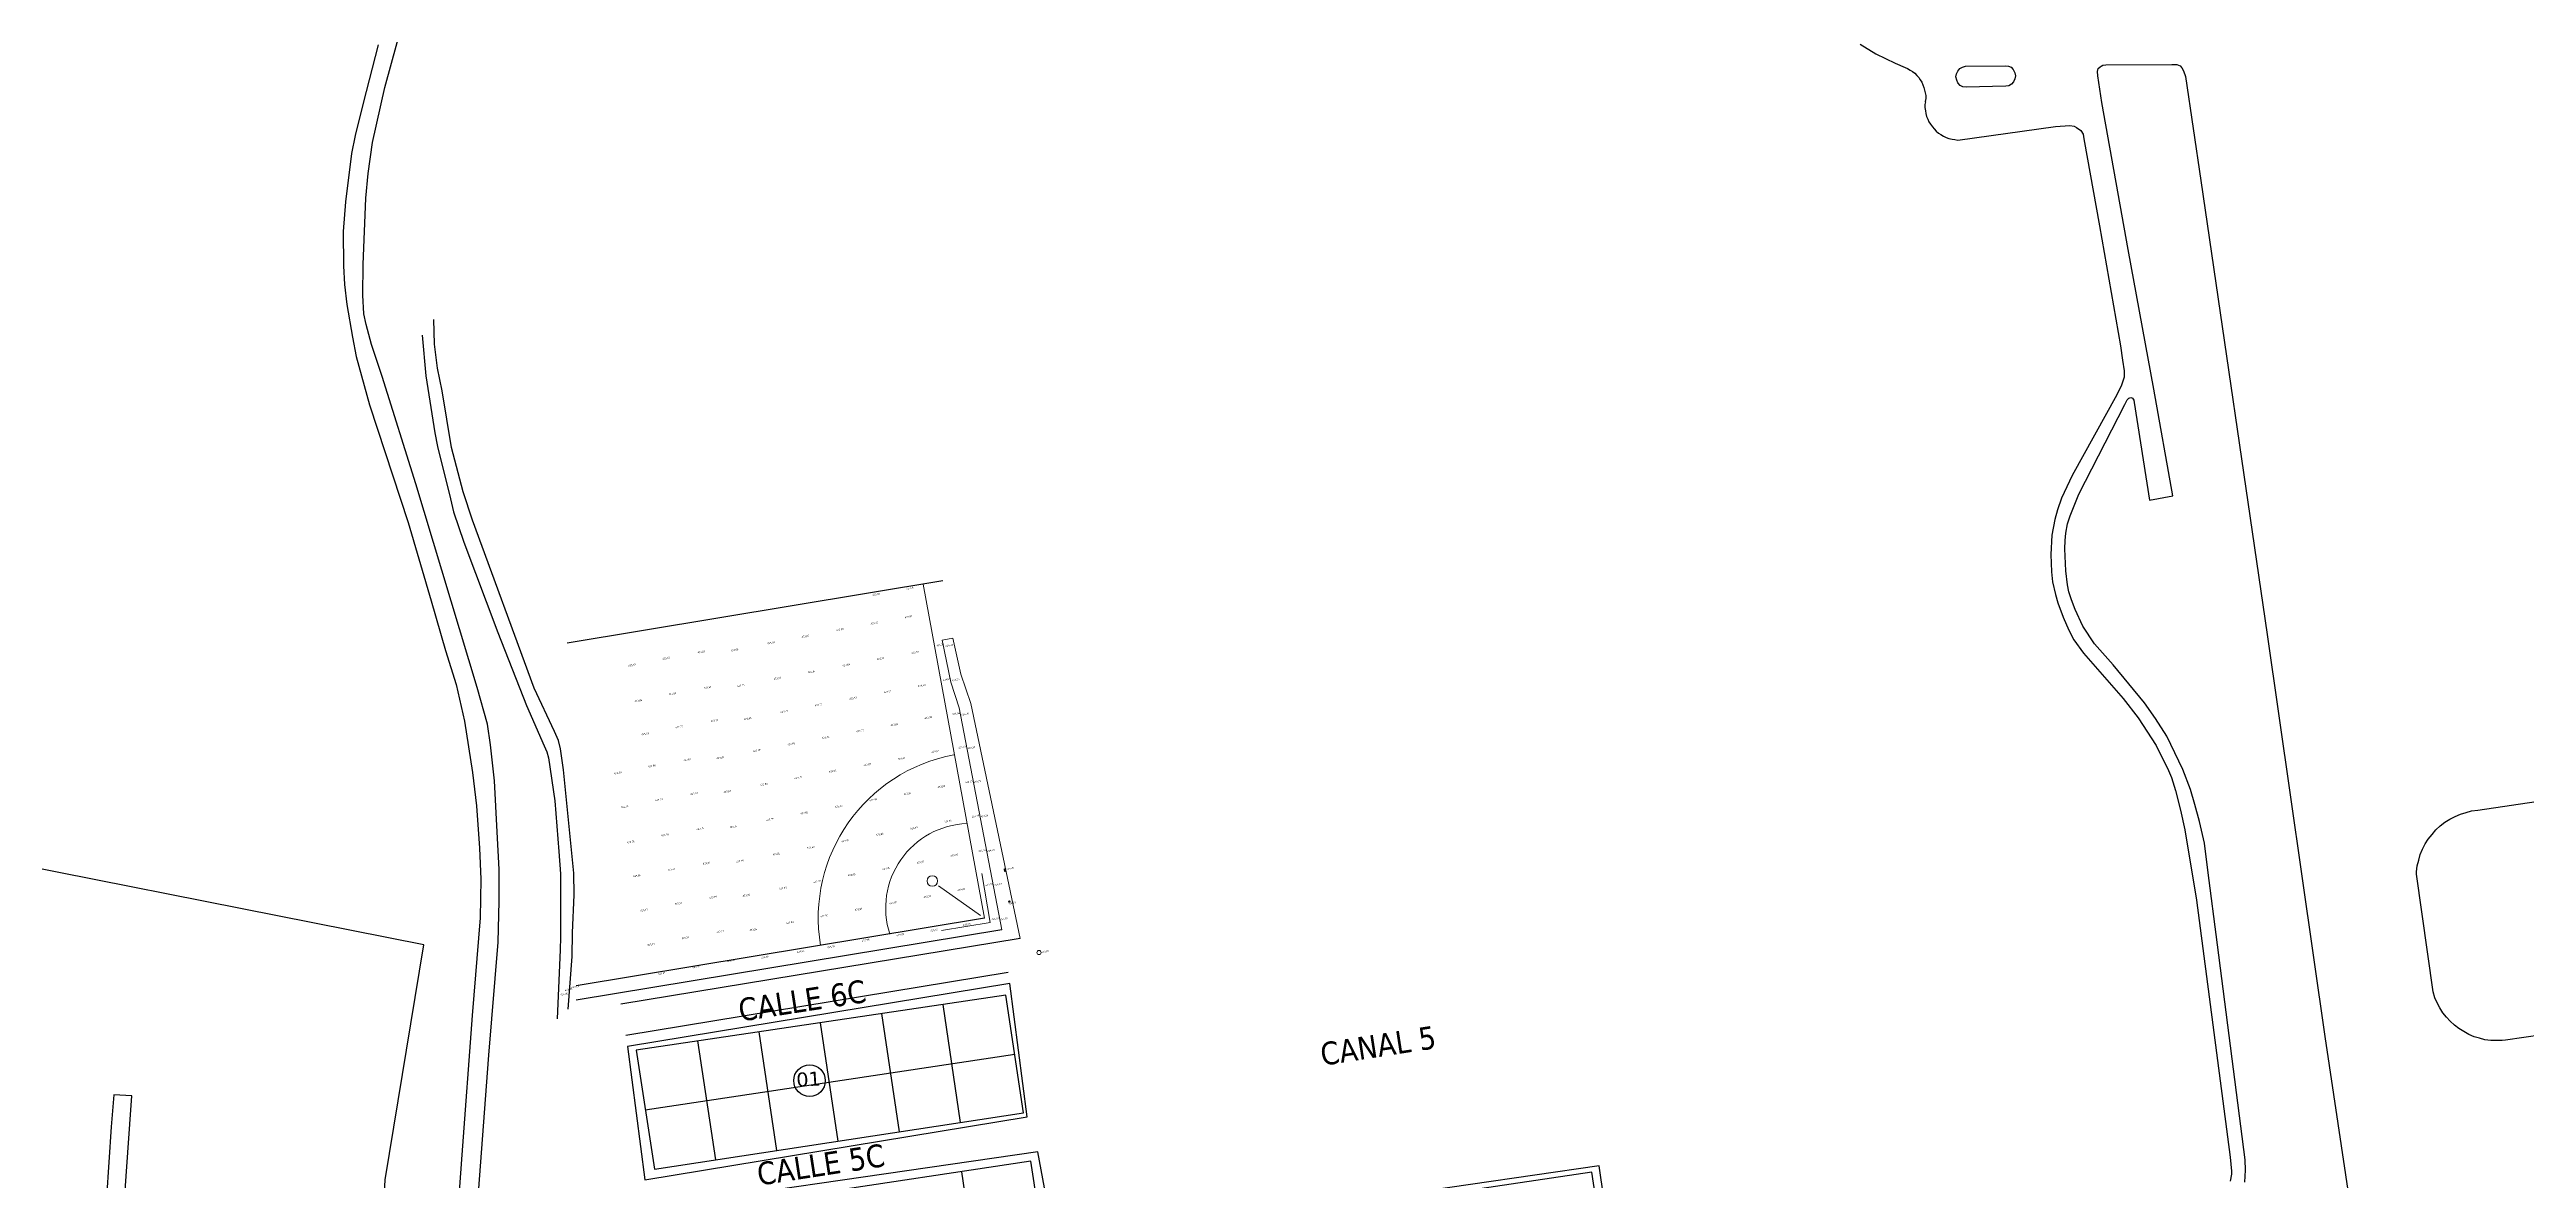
# Model space of a CAD drawing. Header units: metres. Extents: x 2 to 659295185, y -28 to 1124222152.
# Drawn here: x 655857 to 656563, y 1125178 to 1125500 of the extents above; entities that cross this region are included whole.
import ezdxf
from ezdxf.enums import TextEntityAlignment as Align

# ---------------------------------------------------------------- set-up
doc = ezdxf.new("R2010")
doc.units = ezdxf.units.M
doc.header["$MEASUREMENT"] = 0
doc.layers.add('acera', color=32, linetype='CONTINUOUS', lineweight=20)
doc.layers.add('DPIC_Formato', color=7, linetype='CONTINUOUS', lineweight=40)
for name, color, linetype in [('CALLES', 1, 'CONTINUOUS'), ('MANZANA', 30, 'CONTINUOUS'), ('Numero de manzana', 6, 'CONTINUOUS'), ('Parcelas', 140, 'CONTINUOUS'), ('TERRENO DE TABACALERA', 50, 'CONTINUOUS'), ('texto', 255, 'CONTINUOUS')]:
    doc.layers.add(name, color=color, linetype=linetype)
doc.styles.add('ROMAN', font='verdana.ttf')
doc.styles.get("Standard").update_dxf_attribs({"font": 'tahoma.ttf'})

msp = doc.modelspace()

# ---------------------------------------------------------------- linework, layer by layer
at = {"layer": 'acera', "lineweight": 0}
for p, q in [((656111.7566, 1125331.9064), (656114.7462, 1125332.4547)), ((656114.7462, 1125332.4547), (656117.0551, 1125322.2677)), ((656114.1893, 1125319.9942), (656111.7566, 1125331.9064)), ((656116.5907, 1125312.6295), (656114.1893, 1125319.9942)), ((656119.8933, 1125313.8748), (656117.0551, 1125322.2677)), ((656128.7689, 1125249.3319), (656116.5907, 1125312.6295)), ((656133.9966, 1125246.856), (656119.8933, 1125313.8748))]:
    msp.add_line(p, q, dxfattribs=at)
at = {"layer": 'acera', "lineweight": -3}
msp.add_line((656128.7689, 1125249.3319), (656007.4444, 1125229.235), dxfattribs=at)
at = {"layer": 'DPIC_Formato', "lineweight": 0}
for q in [(656123.0644, 1125265.4246), (656111.531, 1125249.1179)]:
    msp.add_line((656125.4461, 1125251.4211), q, dxfattribs=at)
at = {"layer": 'MANZANA', "lineweight": -2}
for p, q in [((655952.9193, 1125489.5199), (655963.1606, 1125527.2722)), ((656373.3914, 1125501.8773), (656377.8936, 1125499.1279)), ((656377.8936, 1125499.1279), (656383.3853, 1125496.4984)), ((656383.3853, 1125496.4984), (656386.2384, 1125495.2887)), ((656386.2384, 1125495.2887), (656386.8981, 1125494.9688)), ((656386.8981, 1125494.9688), (656387.6649, 1125494.5288)), ((656387.6649, 1125494.5288), (656388.3246, 1125494.0889)), ((656401.2541, 1125494.2489), (656401.7983, 1125494.9188)), ((656401.7983, 1125494.9188), (656402.5652, 1125495.3687)), ((656402.5652, 1125495.3687), (656403.4392, 1125495.5886)), ((656403.4392, 1125495.5886), (656414.835, 1125495.7486)), ((656414.835, 1125495.7486), (656415.7173, 1125495.6486)), ((656415.7173, 1125495.6486), (656416.4842, 1125495.3187)), ((656416.4842, 1125495.3187), (656417.0366, 1125494.6588)), ((656417.0366, 1125494.6588), (656417.4737, 1125493.769)), ((656441.032, 1125494.0989), (656441.2464, 1125494.9788)), ((656441.2464, 1125494.9788), (656441.7907, 1125495.4287)), ((656441.7907, 1125495.4287), (656442.1205, 1125495.6486)), ((656442.1205, 1125495.6486), (656442.5575, 1125495.8686)), ((656442.5575, 1125495.8686), (656443.4316, 1125495.9885)), ((656443.4316, 1125495.9885), (656462.2816, 1125496.0685)), ((656462.2816, 1125496.0685), (656463.6999, 1125496.0785)), ((656463.6999, 1125496.0785), (656464.5822, 1125495.7486)), ((656464.5822, 1125495.7486), (656465.1346, 1125495.1987)), ((656465.1346, 1125495.1987), (656465.5717, 1125494.3189)), ((655949.3736, 1125473.903), (655952.9193, 1125489.5199)), ((656388.3246, 1125494.0889), (656388.9843, 1125493.649)), ((656388.9843, 1125493.649), (656389.5367, 1125492.9892)), ((656389.5367, 1125492.9892), (656390.0892, 1125492.4393)), ((656390.0892, 1125492.4393), (656390.5262, 1125491.7694)), ((656390.5262, 1125491.7694), (656390.9715, 1125491.1095)), ((656390.9715, 1125491.1095), (656391.3014, 1125490.3397)), ((656391.3014, 1125490.3397), (656391.524, 1125489.5699)), ((656391.524, 1125489.5699), (656391.7466, 1125488.79)), ((656391.7466, 1125488.79), (656391.9693, 1125488.0202)), ((656391.9693, 1125488.0202), (656392.0847, 1125487.2403)), ((656400.7181, 1125492.5892), (656400.8253, 1125493.4791)), ((656400.9407, 1125491.5994), (656400.7181, 1125492.5892)), ((656400.8253, 1125493.4791), (656401.2541, 1125494.2489)), ((656401.2706, 1125490.8296), (656400.9407, 1125491.5994)), ((656401.9303, 1125490.1597), (656401.2706, 1125490.8296)), ((656402.6971, 1125489.7298), (656401.9303, 1125490.1597)), ((656403.5794, 1125489.6198), (656402.6971, 1125489.7298)), ((656414.9752, 1125489.8898), (656403.5794, 1125489.6198)), ((656415.742, 1125489.9998), (656414.9752, 1125489.8898)), ((656416.5007, 1125490.4497), (656415.742, 1125489.9998)), ((656417.1603, 1125491.1195), (656416.5007, 1125490.4497)), ((656417.4819, 1125491.9994), (656417.1603, 1125491.1195)), ((656417.4737, 1125493.769), (656417.6963, 1125492.8892)), ((656417.6963, 1125492.8892), (656417.4819, 1125491.9994)), ((656441.1475, 1125492.8792), (656441.032, 1125494.0989)), ((656442.2772, 1125485.2507), (656441.1475, 1125492.8792)), ((656465.5717, 1125494.3189), (656466.1324, 1125492.6592)), ((656466.1324, 1125492.6592), (656470.5357, 1125463.0353)), ((656391.9858, 1125485.4707), (656391.8786, 1125484.7008)), ((656391.8786, 1125484.7008), (656391.8786, 1125483.811)), ((656391.8786, 1125483.811), (656391.994, 1125482.9312)), ((656392.0847, 1125486.3605), (656391.9775, 1125485.5807)), ((656391.9775, 1125485.5807), (656391.9858, 1125485.4707)), ((656391.994, 1125482.9312), (656392.1094, 1125482.1614)), ((656392.0847, 1125487.2403), (656392.0847, 1125486.3605)), ((656392.1094, 1125482.1614), (656392.3321, 1125481.2715)), ((656392.3321, 1125481.2715), (656392.6619, 1125480.5017)), ((656392.6619, 1125480.5017), (656392.9918, 1125479.7319)), ((656449.7974, 1125443.3693), (656442.2772, 1125485.2507)), ((655948.0955, 1125465.0548), (655949.3736, 1125473.903)), ((656392.9918, 1125479.7319), (656393.437, 1125479.062)), ((656393.437, 1125479.062), (656393.9895, 1125478.2921)), ((656393.9895, 1125478.2921), (656394.5337, 1125477.7423)), ((656394.5337, 1125477.7423), (656395.0862, 1125477.0824)), ((656395.0862, 1125477.0824), (656395.7459, 1125476.5325)), ((656395.7459, 1125476.5325), (656396.4055, 1125476.0926)), ((656396.4055, 1125476.0926), (656397.1724, 1125475.6527)), ((656397.1724, 1125475.6527), (656397.9393, 1125475.3228)), ((656397.9393, 1125475.3228), (656398.7144, 1125474.9928)), ((656398.7144, 1125474.9928), (656399.5884, 1125474.7829)), ((656399.5884, 1125474.7829), (656400.3553, 1125474.6729)), ((656400.3553, 1125474.6729), (656401.2376, 1125474.5629)), ((656401.2376, 1125474.5629), (656429.0508, 1125478.4521)), ((656429.0508, 1125478.4521), (656433.2067, 1125478.6921)), ((656433.2067, 1125478.6921), (656434.4189, 1125478.4721)), ((656434.4189, 1125478.4721), (656435.0785, 1125478.1422)), ((656435.0785, 1125478.1422), (656436.2824, 1125477.2624)), ((656436.2824, 1125477.2624), (656436.9421, 1125476.2726)), ((656436.9421, 1125476.2726), (656437.173, 1125474.9428)), ((656437.173, 1125474.9428), (656441.667, 1125450.0779)), ((655947.4688, 1125457.9763), (655948.0955, 1125465.0548)), ((656470.5357, 1125463.0353), (656489.4022, 1125333.5016)), ((655946.6772, 1125439.0601), (655947.4688, 1125457.9763)), ((656441.667, 1125450.0779), (656447.6205, 1125415.8249)), ((655946.603, 1125430.3219), (655946.6772, 1125439.0601)), ((656457.0949, 1125403.4774), (656449.7974, 1125443.3693)), ((655946.8503, 1125425.013), (655946.603, 1125430.3219)), ((655947.5183, 1125421.9136), (655946.8503, 1125425.013)), ((655949.0767, 1125416.2848), (655947.5183, 1125421.9136)), ((655963.4911, 1125418.9174), (655964.5301, 1125407.3098)), ((655967.0444, 1125416.3648), (655966.797, 1125423.3333)), ((655952.0782, 1125407.1166), (655949.0767, 1125416.2848)), ((655967.8443, 1125409.5062), (655967.0444, 1125416.3648)), ((656447.6205, 1125415.8249), (656448.1894, 1125411.7357)), ((656448.1894, 1125411.7357), (656448.6347, 1125408.7463)), ((655961.7423, 1125376.5229), (655952.0782, 1125407.1166)), ((655964.5301, 1125407.3098), (655967.1193, 1125391.0631)), ((655969.1883, 1125402.9875), (655967.8443, 1125409.5062)), ((655971.8847, 1125386.8508), (655969.1883, 1125402.9875)), ((656447.8926, 1125404.6471), (656446.5897, 1125401.8777)), ((656448.643, 1125406.9767), (656447.8926, 1125404.6471)), ((656448.6347, 1125408.7463), (656448.643, 1125406.9767)), ((656462.4877, 1125373.0836), (656457.0949, 1125403.4774)), ((656446.5897, 1125401.8777), (656433.8664, 1125378.9324)), ((656435.7547, 1125373.5235), (656448.8986, 1125399.1283)), ((656448.8986, 1125399.1283), (656449.55, 1125400.458)), ((656449.55, 1125400.458), (656449.987, 1125400.8979)), ((656449.987, 1125400.8979), (656450.5313, 1125401.1279)), ((656450.5313, 1125401.1279), (656450.8611, 1125401.0179)), ((656450.8611, 1125401.0179), (656451.0837, 1125400.9079)), ((656451.0837, 1125400.9079), (656451.4136, 1125400.358)), ((656451.4136, 1125400.358), (656451.529, 1125399.6881)), ((656451.529, 1125399.6881), (656455.924, 1125371.8438)), ((655967.1193, 1125391.0631), (655967.9026, 1125387.1939)), ((655967.9026, 1125387.1939), (655971.5885, 1125372.2769)), ((655975.2325, 1125374.2633), (655971.8847, 1125386.8508)), ((655979.1988, 1125318.4247), (655961.7423, 1125376.5229)), ((656433.8664, 1125378.9324), (656430.8319, 1125372.3937)), ((655971.5885, 1125372.2769), (655972.4791, 1125368.5177)), ((655972.4791, 1125368.5177), (655975.3651, 1125359.9094)), ((655977.896, 1125366.195), (655975.2325, 1125374.2633)), ((656429.6363, 1125369.0644), (656428.8859, 1125366.3049)), ((656430.8319, 1125372.3937), (656429.6363, 1125369.0644)), ((656432.5058, 1125365.1052), (656433.2645, 1125367.4247)), ((656433.2645, 1125367.4247), (656435.7547, 1125373.5235)), ((656455.924, 1125371.8438), (656462.4877, 1125373.0836)), ((655995.4184, 1125318.2747), (655977.896, 1125366.195)), ((656428.0283, 1125361.8758), (656427.7233, 1125356.337)), ((656428.8859, 1125366.3049), (656428.0283, 1125361.8758)), ((656431.772, 1125358.0166), (656431.8709, 1125360.3462)), ((656431.8709, 1125360.3462), (656432.0771, 1125362.4457)), ((656432.0771, 1125362.4457), (656432.5058, 1125365.1052)), ((655975.3651, 1125359.9094), (655985.12, 1125334.0647)), ((656427.7233, 1125356.337), (656427.9624, 1125351.368)), ((656432.0193, 1125351.7179), (656431.772, 1125358.0166)), ((656427.9624, 1125351.368), (656428.1933, 1125348.5985)), ((656428.1933, 1125348.5985), (656429.0838, 1125344.9593)), ((656432.4729, 1125347.7387), (656432.0193, 1125351.7179)), ((656432.9181, 1125345.7491), (656432.4729, 1125347.7387)), ((656429.0838, 1125344.9593), (656429.7517, 1125342.5298)), ((656429.7517, 1125342.5298), (656431.3102, 1125338.4406)), ((656433.6932, 1125343.4296), (656432.9181, 1125345.7491)), ((656434.691, 1125340.6702), (656433.6932, 1125343.4296)), ((656436.9091, 1125335.9211), (656434.691, 1125340.6702)), ((655985.12, 1125334.0647), (655993.2091, 1125313.3089)), ((656431.3102, 1125338.4406), (656432.8604, 1125334.8014)), ((656432.8604, 1125334.8014), (656434.2952, 1125332.0419)), ((656440.2157, 1125330.8522), (656436.9091, 1125335.9211)), ((656489.4022, 1125333.5016), (656505.9021, 1125218.875)), ((656549.4484, 1125283.4418), (656894.471, 1125335.2813)), ((656434.2952, 1125332.0419), (656437.0493, 1125328.1827)), ((656437.0493, 1125328.1827), (656448.3956, 1125315.2853)), ((656445.5013, 1125324.9034), (656440.2157, 1125330.8522)), ((655982.0931, 1125307.9268), (655979.1988, 1125318.4247)), ((656001.2812, 1125305.9172), (655995.4184, 1125318.2747)), ((656454.4233, 1125314.0956), (656445.5013, 1125324.9034)), ((655993.2091, 1125313.3089), (655998.3051, 1125301.8312)), ((656448.3956, 1125315.2853), (656452.6917, 1125309.7764)), ((656457.6227, 1125309.5765), (656454.4233, 1125314.0956)), ((655983.0001, 1125302.068), (655982.0931, 1125307.9268)), ((656002.3861, 1125303.2678), (656001.2812, 1125305.9172)), ((656452.6917, 1125309.7764), (656457.7629, 1125301.8381)), ((656460.8221, 1125304.5075), (656457.6227, 1125309.5765)), ((656465.3573, 1125295.0195), (656460.8221, 1125304.5075)), ((655984.1381, 1125291.7901), (655983.0001, 1125302.068)), ((655998.3051, 1125301.8312), (655999.0802, 1125300.0616)), ((655999.0802, 1125300.0616), (655999.5255, 1125298.4119)), ((655999.5255, 1125298.4119), (656001.3313, 1125286.1444)), ((656002.9468, 1125300.9482), (656002.3861, 1125303.2678)), ((656003.8456, 1125294.9795), (656002.9468, 1125300.9482)), ((656457.7629, 1125301.8381), (656461.3003, 1125294.7795)), ((655984.8637, 1125277.3031), (655984.1381, 1125291.7901)), ((656006.7152, 1125265.4555), (656003.8456, 1125294.9795)), ((656461.3003, 1125294.7795), (656462.1909, 1125292.7899)), ((656462.1909, 1125292.7899), (656463.3041, 1125289.0307)), ((656467.5754, 1125289.3806), (656465.3573, 1125295.0195)), ((656001.3313, 1125286.1444), (656002.494, 1125271.6574)), ((656463.3041, 1125289.0307), (656464.7471, 1125283.4018)), ((656464.7471, 1125283.4018), (656465.9757, 1125277.8729)), ((656468.7958, 1125285.0715), (656467.5754, 1125289.3806)), ((656470.1316, 1125280.2125), (656468.7958, 1125285.0715)), ((656544.5174, 1125282.312), (656546.1666, 1125282.7619)), ((656546.1666, 1125282.7619), (656547.692, 1125283.2119)), ((656547.692, 1125283.2119), (656549.4484, 1125283.4418)), ((655985.4574, 1125266.4753), (655984.8637, 1125277.3031)), ((656465.9757, 1125277.8729), (656469.2493, 1125257.757)), ((656471.5829, 1125274.0237), (656470.1316, 1125280.2125)), ((656535.348, 1125275.1935), (656536.4365, 1125276.5232)), ((656536.4365, 1125276.5232), (656537.5249, 1125277.8529)), ((656537.5249, 1125277.8529), (656538.7288, 1125278.9727)), ((656538.7288, 1125278.9727), (656540.0399, 1125279.9725)), ((656540.0399, 1125279.9725), (656541.4582, 1125280.8623)), ((656541.4582, 1125280.8623), (656542.9919, 1125281.6422)), ((656542.9919, 1125281.6422), (656544.5174, 1125282.312)), ((656002.494, 1125271.6574), (656002.9557, 1125265.2387)), ((656472.4982, 1125266.2853), (656471.5829, 1125274.0237)), ((656532.2063, 1125267.545), (656532.6351, 1125269.2047)), ((656532.6351, 1125269.2047), (656533.0639, 1125270.7644)), ((656533.0639, 1125270.7644), (656533.7153, 1125272.3141)), ((656533.7153, 1125272.3141), (656534.4822, 1125273.8638)), ((656534.4822, 1125273.8638), (656535.348, 1125275.1935)), ((655985.4986, 1125257.5071), (655985.4574, 1125266.4753)), ((656002.9557, 1125265.2387), (656002.9887, 1125258.61)), ((656006.8554, 1125259.2667), (656006.7152, 1125265.4555)), ((656475.2193, 1125245.0696), (656472.4982, 1125266.2853)), ((656531.992, 1125265.8854), (656532.2063, 1125267.545)), ((656532.0002, 1125265.2255), (656531.992, 1125265.8854)), ((656536.7498, 1125231.6224), (656532.0002, 1125265.2255)), ((656864.9921, 1125262.2661), (656557.4056, 1125217.8852)), ((655985.2183, 1125245.7895), (655985.4986, 1125257.5071)), ((656002.9887, 1125258.61), (656002.9227, 1125247.2124)), ((656006.3524, 1125248.4189), (656006.8554, 1125259.2667)), ((656469.2493, 1125257.757), (656478.8805, 1125184.472)), ((656006.2699, 1125241.6803), (656006.3524, 1125248.4189)), ((655982.5136, 1125213.596), (655985.2183, 1125245.7895)), ((656002.832, 1125243.5631), (656001.9499, 1125223.9156)), ((656002.9227, 1125247.2124), (656002.832, 1125243.5631)), ((656005.1778, 1125226.7059), (656006.2699, 1125241.6803)), ((656483.1601, 1125183.7221), (656475.2193, 1125245.0696)), ((656537.1951, 1125229.9627), (656536.7498, 1125231.6224)), ((656537.8547, 1125228.533), (656537.1951, 1125229.9627)), ((656538.6299, 1125227.0933), (656537.8547, 1125228.533)), ((656539.5122, 1125225.6636), (656538.6299, 1125227.0933)), ((656540.5017, 1125224.4538), (656539.5122, 1125225.6636)), ((656541.6066, 1125223.2441), (656540.5017, 1125224.4538)), ((656542.8105, 1125222.1343), (656541.6066, 1125223.2441)), ((656544.0226, 1125221.1445), (656542.8105, 1125222.1343)), ((656545.4492, 1125220.2747), (656544.0226, 1125221.1445)), ((656546.8839, 1125219.5048), (656545.4492, 1125220.2747)), ((656548.4177, 1125218.845), (656546.8839, 1125219.5048)), ((655977.5414, 1125147.8694), (655982.5136, 1125213.596)), ((656505.9021, 1125218.875), (656515.7311, 1125152.6784)), ((656549.9514, 1125218.415), (656548.4177, 1125218.845)), ((656551.4851, 1125217.9751), (656549.9514, 1125218.415)), ((656553.1343, 1125217.7652), (656551.4851, 1125217.9751)), ((656554.7752, 1125217.7652), (656553.1343, 1125217.7652)), ((656556.4161, 1125217.7752), (656554.7752, 1125217.7652)), ((656557.4056, 1125217.8852), (656556.4161, 1125217.7752)), ((656478.8805, 1125184.472), (656479.2268, 1125180.4928)), ((656479.235, 1125179.6129), (656478.9135, 1125177.6134)), ((656479.2268, 1125180.4928), (656479.235, 1125179.6129)), ((656483.0776, 1125177.3034), (656483.2837, 1125180.7327)), ((656483.2837, 1125180.7327), (656483.1601, 1125183.7221))]:
    msp.add_line(p, q, dxfattribs=at)
at = {"layer": 'MANZANA', "linetype": 'Continuous', "lineweight": -2}
for p, q in [((655951.0063, 1125501.6774), (655946.6937, 1125485.0608)), ((655946.6937, 1125485.0608), (655944.4343, 1125475.8726)), ((655944.4343, 1125475.8726), (655943.3624, 1125470.6737)), ((655943.3624, 1125470.6737), (655941.6637, 1125456.9465)), ((655941.6637, 1125456.9465), (655941.0453, 1125448.4282)), ((655941.0453, 1125448.4282), (655941.0865, 1125438.7002)), ((655941.0865, 1125438.7002), (655941.3339, 1125433.3913)), ((655941.3339, 1125433.3913), (655942.0183, 1125427.6425)), ((655942.0183, 1125427.6425), (655943.7004, 1125418.3643)), ((655943.7004, 1125418.3643), (655944.7064, 1125412.8355)), ((655944.7064, 1125412.8355), (655946.9411, 1125404.5472)), ((655946.9411, 1125404.5472), (655948.4995, 1125399.0283)), ((655948.4995, 1125399.0283), (655959.4912, 1125365.4551)), ((655959.4912, 1125365.4551), (655966.0549, 1125343.1397)), ((655966.0549, 1125343.1397), (655970.1696, 1125329.0025)), ((655970.1696, 1125329.0025), (655973.1711, 1125319.2845)), ((655973.1711, 1125319.2845), (655975.6283, 1125308.7867)), ((655975.6283, 1125308.7867), (655977.8795, 1125294.1996)), ((655977.8795, 1125294.1996), (655979.0174, 1125284.6916)), ((655979.0174, 1125284.6916), (655979.842, 1125272.644)), ((655979.842, 1125272.644), (655980.2048, 1125263.7958)), ((655980.2048, 1125263.7958), (655980.0399, 1125252.7281)), ((655980.0399, 1125252.7281), (655977.7475, 1125224.8537)), ((655977.7475, 1125224.8537), (655974.8532, 1125185.1318)), ((655875.6227, 1125202.2783), (655874.8889, 1125193.1002)), ((655875.3012, 1125124.8641), (655880.7682, 1125201.9784)), ((655880.7682, 1125201.9784), (655875.6227, 1125202.2783)), ((655874.8889, 1125193.1002), (655871.706, 1125145.5299)), ((655974.8532, 1125185.1318), (655973.2041, 1125162.5664))]:
    msp.add_line(p, q, dxfattribs=at)
at = {"layer": 'MANZANA', "lineweight": -3}
for p, q in [((656133.9966, 1125246.856), (656020.1002, 1125228.1116)), ((656130.5611, 1125237.1883), (656021.5611, 1125219.1883)), ((656131, 1125234), (656022, 1125216)), ((656136, 1125196), (656131, 1125234)), ((656022, 1125216), (656027, 1125178)), ((656027, 1125178), (656136, 1125196)), ((656139, 1125186), (656008, 1125167)), ((656147, 1125143), (656139, 1125186)), ((656299, 1125182), (656189, 1125166)), ((656302, 1125161), (656299, 1125182))]:
    msp.add_line(p, q, dxfattribs=at)
msp.add_lwpolyline([(655495, 1125338), (655569, 1124888), (655579, 1124886), (656025, 1124789), (655994, 1124867), (655971, 1124919), (655949, 1124981), (655948, 1125086), (655953, 1125178), (655964, 1125245), (655495, 1125338)], dxfattribs=at)
at = {"layer": 'Numero de manzana', "lineweight": -2}
msp.add_circle((656073.9321, 1125206.3149), 4.5001, dxfattribs=at)
at = {"layer": 'Parcelas', "lineweight": -3}
for p, q in [((656117.0083, 1125194.3663), (656112.0022, 1125228.0226)), ((656064.6352, 1125186.3702), (656059.5991, 1125220.2281)), ((656082.0929, 1125189.0355), (656077.0668, 1125222.8263)), ((656099.5506, 1125191.7009), (656094.5345, 1125225.4245)), ((656027.1099, 1125198.0234), (656132.411, 1125213.8931)), ((656047.1775, 1125183.7048), (656042.1314, 1125217.6299)), ((656123.0235, 1125142.4346), (656117.3109, 1125180.3387))]:
    msp.add_line(p, q, dxfattribs=at)
for points in [[(656024.5, 1125215.0074), (656029.7198, 1125181.0394), (656134.9386, 1125197.1039), (656129.8833, 1125230.6823), (656024.5, 1125215.0074)], [(656011.0536, 1125164.3244), (656016.2673, 1125126.0912), (656142.8284, 1125145.4665), (656137.0347, 1125183.3114), (656011.0536, 1125164.3244)], [(656191.5665, 1125164.5347), (656194.3494, 1125146.5273), (656299.5683, 1125162.5918), (656296.9498, 1125180.2096), (656191.5665, 1125164.5347)]]:
    msp.add_lwpolyline(points, dxfattribs=at)
at = {"layer": 'texto', "lineweight": -3}
for p, q in [((656111.9276, 1125348.8281), (656004.8748, 1125331.0953)), ((656123.8268, 1125252.5987), (656007.394, 1125233.3135))]:
    msp.add_line(p, q, dxfattribs=at)
at = {"layer": 'texto', "lineweight": 0}
for p, q in [((656123.8268, 1125252.5987), (656106.3468, 1125347.9036)), ((656122.654, 1125253.4277), (656110.6695, 1125261.8986))]:
    msp.add_line(p, q, dxfattribs=at)
for centre, radius in [((656108.9461, 1125263.2501), 1.5), ((656129.5505, 1125266.5239), 0.15), ((656129.6136, 1125266.1458), 0.15), ((656130.8855, 1125257.3738), 0.2), ((656139.3583, 1125242.842), 0.6)]:
    msp.add_circle(centre, radius, dxfattribs=at)
for centre, radius, start, end in [((656123.8191, 1125252.6457), 47.4, 100.605017, 189.4629738), ((656119.7831, 1125255.5103), 24.1536, 92.4185329, 197.8170729)]:
    msp.add_arc(centre, radius, start, end, dxfattribs=at)

# ---------------------------------------------------------------- texts
at = {"layer": 'CALLES', "color": 0}
for s, p in [('CALLE 6C', (656071.8291, 1125229.1554)), ('CANAL 5', (656235.9906, 1125216.2806)), ('CALLE 5C', (656077.1396, 1125182.3621))]:
    msp.add_text(s, height=6.5, rotation=8.7962184, dxfattribs=at).set_placement(p, align=Align.MIDDLE)
at = {"layer": 'Numero de manzana', "lineweight": -2, "style": 'ROMAN'}
msp.add_text('01', height=4, rotation=3.4915349, dxfattribs=at).set_placement((656070.2844, 1125204.5382))
at = {"layer": 'TERRENO DE TABACALERA', "lineweight": 0, "char_height": 0.5, "rotation": 10.7002875}
for s, insert, attachment_point in [('423,35', (656101.5095, 1125346.8247), 1), ('423,38', (656091.7562, 1125345.0474), 1), ('423,62', (656071.6461, 1125333.0919), 1), ('\\pt1.5;423,68', (656081.4708, 1125334.9813), 1), ('423,72', (656091.308, 1125336.831), 1), ('423,87', (656101.0613, 1125338.6083), 1), ('423,67', (656022.2121, 1125324.8306), 1), ('423,67', (656031.9356, 1125326.8168), 1), ('423,67', (656041.9886, 1125328.6023), 1), ('423,68', (656052.6135, 1125328.7997), 8), ('423,64', (656061.8574, 1125331.2217), 1), ('\\pt1.5;423,64', (656083.2846, 1125324.8739), 1), ('423,72', (656093.1217, 1125326.7236), 1), ('423,74', (656102.875, 1125328.5009), 1), ('424,09', (656110.0369, 1125330.6054), 1), ('424,24', (656112.6463, 1125330.4789), 1), ('423,97', (656043.8023, 1125318.4949), 1), ('423,71', (656054.4272, 1125318.6923), 8), ('423,74', (656063.6712, 1125321.1143), 1), ('423,97', (656073.4599, 1125322.9845), 1), ('424,10', (656104.8033, 1125319.0347), 1), ('424,09', (656111.8936, 1125320.7793), 1), ('424,24', (656114.503, 1125320.6528), 1), ('423,69', (656024.0258, 1125314.7232), 1), ('423,60', (656033.7494, 1125316.7094), 1), ('423,71', (656065.5995, 1125311.6481), 1), ('423,71', (656075.3882, 1125313.5183), 1), ('\\pt1.5;423,87', (656085.2129, 1125315.4077), 1), ('423,97', (656095.0501, 1125317.2575), 1), ('424,09', (656114.5835, 1125311.0181), 1), ('424,39', (656117.1928, 1125310.8916), 1), ('423,69', (656025.9542, 1125305.2571), 1), ('423,73', (656035.6777, 1125307.2432), 1), ('423,71', (656045.7307, 1125309.0288), 1), ('423,65', (656056.3555, 1125309.2262), 8), ('\\pt1.5;423,71', (656077.4242, 1125304.2585), 1), ('423,71', (656087.2613, 1125306.1083), 1), ('423,80', (656097.0146, 1125307.8855), 1), ('423,80', (656106.6733, 1125309.8896), 1), ('423,69', (656037.9419, 1125297.8796), 1), ('423,69', (656048.5668, 1125298.077), 8), ('423,68', (656057.8108, 1125300.4989), 1), ('423,69', (656067.5995, 1125302.3691), 1), ('423,86', (656089.2556, 1125296.4721), 1), ('424,03', (656099.0089, 1125298.2494), 1), ('424,17', (656108.6676, 1125300.2534), 1), ('424,23', (656116.3203, 1125301.4363), 1), ('424,34', (656118.9296, 1125301.3098), 1), ('423,69', (656018.1654, 1125294.1079), 1), ('423,69', (656027.889, 1125296.094), 1), ('423,68', (656059.8051, 1125290.8628), 1), ('423,79', (656069.5937, 1125292.733), 1), ('\\pt1.5;423,81', (656079.4184, 1125294.6223), 1), ('423,95', (656110.3917, 1125290.211), 1), ('424,21', (656118.2527, 1125291.5959), 1), ('424,39', (656120.6296, 1125291.6368), 1), ('423,71', (656020.1597, 1125284.4717), 1), ('423,73', (656029.8833, 1125286.4578), 1), ('423,63', (656039.9362, 1125288.2434), 1), ('423,67', (656050.5611, 1125288.4408), 8), ('423,69', (656071.3179, 1125282.6905), 1), ('\\pt1.5;423,75', (656081.1426, 1125284.5799), 1), ('423,96', (656090.9798, 1125286.4297), 1), ('423,97', (656100.733, 1125288.207), 1), ('423,76', (656031.6074, 1125276.4154), 1), ('423,76', (656041.6603, 1125278.201), 1), ('423,75', (656052.2852, 1125278.3984), 8), ('423,75', (656061.5292, 1125280.8204), 1), ('423,96', (656092.8365, 1125276.6036), 1), ('423,97', (656102.5897, 1125278.3809), 1), ('423,95', (656112.2484, 1125280.3849), 1), ('424,18', (656120.1288, 1125281.782), 1), ('424,34', (656122.6698, 1125281.8228), 1), ('423,76', (656021.8838, 1125274.4293), 1), ('423,81', (656043.5171, 1125268.3749), 1), ('423,76', (656054.1419, 1125268.5723), 8), ('423,82', (656063.3859, 1125270.9943), 1), ('423,88', (656073.1746, 1125272.8644), 1), ('\\pt1.5;423,95', (656082.9993, 1125274.7538), 1), ('423,97', (656104.4277, 1125268.654), 1), ('424,00', (656114.0864, 1125270.6581), 1), ('424,07', (656122.0111, 1125271.9589), 1), ('424,13', (656124.5522, 1125271.9997), 1), ('423,86', (656023.6309, 1125264.7699), 1), ('423,96', (656033.4641, 1125266.5893), 1), ('423,82', (656065.2239, 1125261.2675), 1), ('423,97', (656075.0125, 1125263.1376), 1), ('\\pt1.5;423,95', (656084.8372, 1125265.027), 1), ('423,96', (656094.6744, 1125266.8768), 1), ('424,10', (656124.0427, 1125262.2709), 1), ('424,13', (656126.5838, 1125262.3117), 1), ('424,20', (656130.0164, 1125266.882), 1), ('423,77', (656025.6586, 1125254.9761), 1), ('423,71', (656035.4483, 1125256.876), 1), ('423,69', (656045.355, 1125258.6481), 1), ('423,76', (656055.9799, 1125258.8455), 8), ('\\pt1.5;423,94', (656086.8322, 1125255.227), 1), ('424,00', (656096.6694, 1125257.0768), 1), ('423,97', (656106.4226, 1125258.8541), 1), ('424,00', (656116.0813, 1125260.8581), 1), ('424,13', (656130.5163, 1125257.0052), 1), ('423,77', (656037.4432, 1125247.076), 1), ('423,77', (656047.35, 1125248.8481), 1), ('423,81', (656057.9748, 1125249.0455), 8), ('423,84', (656067.2188, 1125251.4675), 1), ('423,90', (656077.0075, 1125253.3376), 1), ('423,98', (656098.6805, 1125247.9351), 1), ('424,16', (656108.3308, 1125249.271), 1), ('423,96', (656117.6163, 1125250.8759), 1), ('424,10', (656125.7303, 1125252.5322), 1), ('424,16', (656128.2972, 1125252.5115), 1), ('423,77', (656027.6535, 1125245.1761), 1), ('424,00', (656050.415, 1125240.5888), 1), ('424,09', (656061.2727, 1125241.189), 8), ('424,11', (656070.2839, 1125243.2081), 1), ('423,97', (656078.9664, 1125244.5111), 1), ('\\pt1.5;423,96', (656088.7911, 1125246.4005), 1), ('424,00', (656140.0006, 1125243.1481), 1), ('423,52', (656006.0339, 1125233.1286), 1), ('423,81', (656030.7186, 1125236.9168), 1), ('424,00', (656040.5083, 1125238.8167), 1), ('422,00', (656002.8723, 1125231.0489), 1), ('423,22', (656004.1297, 1125232.3436), 1)]:
    msp.add_mtext_dynamic_manual_height_columns(s, width=0.778619, gutter_width=9.6186, heights=[0], dxfattribs=dict(at, insert=insert, attachment_point=attachment_point))

doc.saveas('drawing.dxf')
